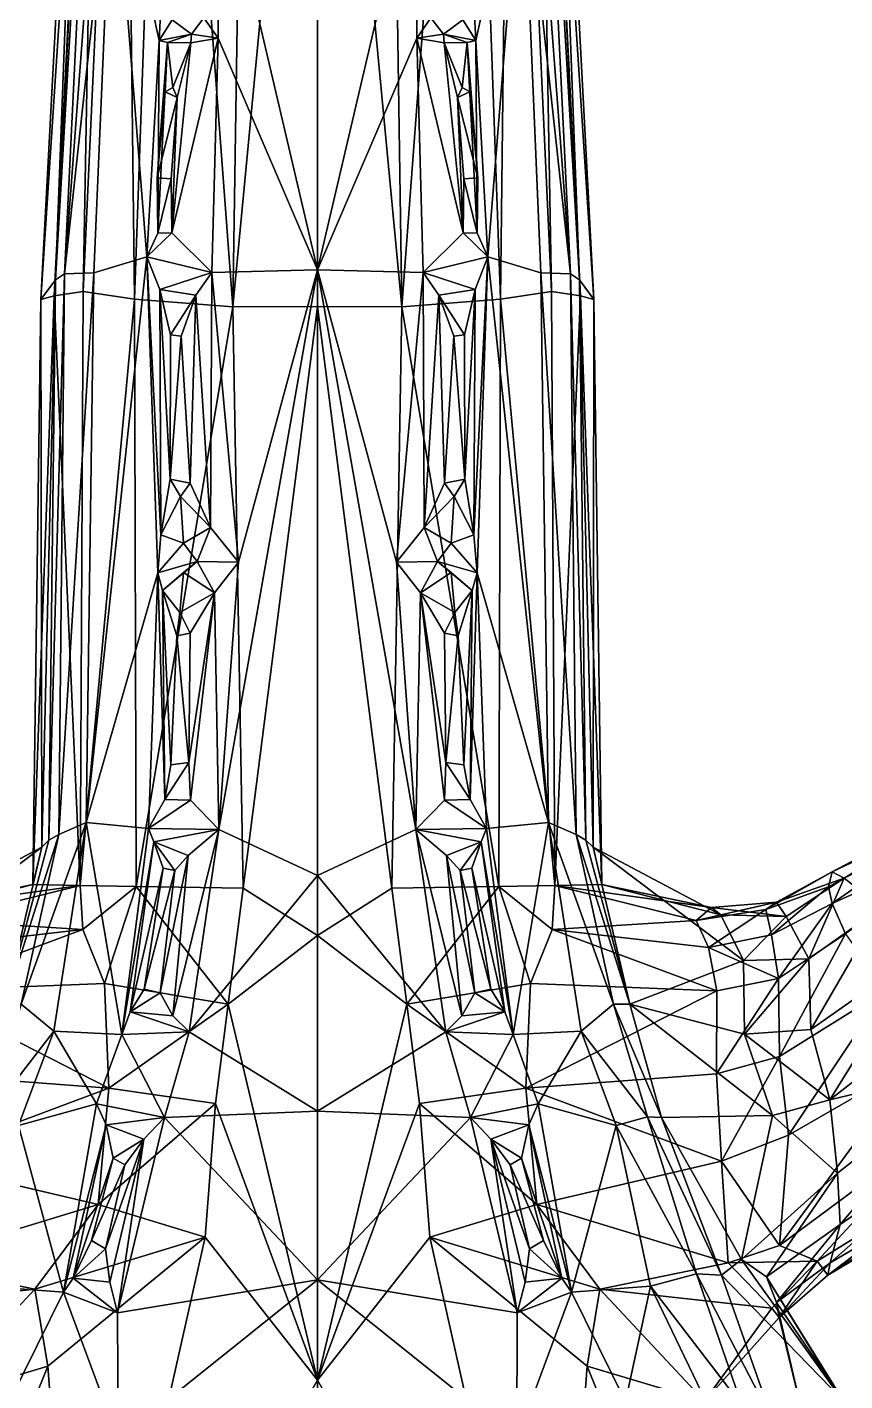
# Model space of a CAD drawing. Extents: x -0.72 to 0.72, y -1.47 to 3.21.
# Drawn here: x -0.167 to 0.304, y 0.735 to 1.515 of the extents above; entities that cross this region are included whole.
import ezdxf

# ---------------------------------------------------------------- set-up
doc = ezdxf.new("R2010")
doc.units = 0
doc.layers.add('CROCODIL$LWO', color=1, linetype='CONTINUOUS')

msp = doc.modelspace()

# ---------------------------------------------------------------- linework, layer by layer
at = {"layer": 'CROCODIL$LWO'}
for points in [[(-0.15076, 1.36917, 0.3478), (-0.12488, 1.88101, 0.25744), (-0.13182, 1.87353, 0.17348)], [(-0.12488, 1.88101, 0.25744), (-0.15076, 1.36917, 0.3478), (-0.12083, 1.88045, 0.28918)], [(-0.14555, 1.37259, 0.3847), (-0.12083, 1.88045, 0.28918), (-0.15076, 1.36917, 0.3478)], [(-0.12083, 1.88045, 0.28918), (-0.14555, 1.37259, 0.3847), (-0.10697, 1.88233, 0.31587)], [(-0.11782, 1.62776, 0.3663), (-0.10697, 1.88233, 0.31587), (-0.14555, 1.37259, 0.3847)], [(0.14555, 1.37259, 0.3847), (0.12083, 1.88045, 0.28918), (0.10697, 1.88233, 0.31587)], [(0.10697, 1.88233, 0.31587), (0.11782, 1.62776, 0.3663), (0.14555, 1.37259, 0.3847)], [(0.15076, 1.36917, 0.3478), (0.12488, 1.88101, 0.25744), (0.12083, 1.88045, 0.28918)], [(0.12083, 1.88045, 0.28918), (0.14555, 1.37259, 0.3847), (0.15076, 1.36917, 0.3478)], [(0.12488, 1.88101, 0.25744), (0.15076, 1.36917, 0.3478), (0.13182, 1.87353, 0.17348)], [(-0.15912, 1.35779, 0.2521), (-0.13182, 1.87353, 0.17348), (-0.1256, 1.86923, 0.15151)], [(-0.13182, 1.87353, 0.17348), (-0.15912, 1.35779, 0.2521), (-0.15076, 1.36917, 0.3478)], [(-0.13478, 1.36237, 0.20323), (-0.11136, 1.87174, 0.13067), (-0.10536, 1.35794, 0.176)], [(-0.13478, 1.36237, 0.20323), (-0.1256, 1.86923, 0.15151), (-0.11136, 1.87174, 0.13067)], [(-0.08718, 1.86876, 0.10712), (-0.10536, 1.35794, 0.176), (-0.11136, 1.87174, 0.13067)], [(0.10536, 1.35794, 0.176), (0.08718, 1.86876, 0.10712), (0.11136, 1.87174, 0.13067)], [(0.11136, 1.87174, 0.13067), (0.13478, 1.36237, 0.20323), (0.10536, 1.35794, 0.176)], [(0.1256, 1.86923, 0.15151), (0.13478, 1.36237, 0.20323), (0.11136, 1.87174, 0.13067)], [(0.13182, 1.87353, 0.17348), (0.15912, 1.35779, 0.2521), (0.1256, 1.86923, 0.15151)], [(0.15912, 1.35779, 0.2521), (0.13182, 1.87353, 0.17348), (0.15076, 1.36917, 0.3478)], [(-0.15145, 1.35996, 0.22646), (-0.15912, 1.35779, 0.2521), (-0.1256, 1.86923, 0.15151)], [(-0.15145, 1.35996, 0.22646), (-0.1256, 1.86923, 0.15151), (-0.13478, 1.36237, 0.20323)], [(-0.10536, 1.35794, 0.176), (-0.08718, 1.86876, 0.10712), (-0.04863, 1.35354, 0.14634)], [(-0.04089, 1.86591, 0.08162), (-0.04863, 1.35354, 0.14634), (-0.08718, 1.86876, 0.10712)], [(-0.04863, 1.35354, 0.14634), (-0.04089, 1.86591, 0.08162), (0, 1.86562, 0.07406)], [(0, 1.86562, 0.07406), (0, 1.35373, 0.13744), (-0.04863, 1.35354, 0.14634)], [(0.04089, 1.86591, 0.08162), (0.04863, 1.35354, 0.14634), (0, 1.86562, 0.07406)], [(0, 1.35373, 0.13744), (0, 1.86562, 0.07406), (0.04863, 1.35354, 0.14634)], [(0.04863, 1.35354, 0.14634), (0.04089, 1.86591, 0.08162), (0.08718, 1.86876, 0.10712)], [(0.08718, 1.86876, 0.10712), (0.10536, 1.35794, 0.176), (0.04863, 1.35354, 0.14634)], [(0.1256, 1.86923, 0.15151), (0.15145, 1.35996, 0.22646), (0.13478, 1.36237, 0.20323)], [(0.15912, 1.35779, 0.2521), (0.15145, 1.35996, 0.22646), (0.1256, 1.86923, 0.15151)], [(0, 1.37493, 0.44063), (0, 1.62939, 0.38959), (-0.05756, 1.62067, 0.39237)], [(0, 1.62939, 0.38959), (0, 1.37493, 0.44063), (0.05756, 1.62067, 0.39237)], [(-0.12865, 1.37319, 0.41575), (-0.11782, 1.62776, 0.3663), (-0.14555, 1.37259, 0.3847)], [(-0.12865, 1.37319, 0.41575), (-0.09809, 1.38237, 0.44107), (-0.11782, 1.62776, 0.3663)], [(-0.09809, 1.38237, 0.44107), (-0.09117, 1.5069, 0.41458), (-0.11782, 1.62776, 0.3663)], [(-0.09117, 1.5069, 0.41458), (-0.08525, 1.62075, 0.39001), (-0.11782, 1.62776, 0.3663)], [(0.08525, 1.62075, 0.39001), (0.09117, 1.5069, 0.41458), (0.11782, 1.62776, 0.3663)], [(0.09117, 1.5069, 0.41458), (0.09809, 1.38237, 0.44107), (0.11782, 1.62776, 0.3663)], [(0.09809, 1.38237, 0.44107), (0.12865, 1.37319, 0.41575), (0.11782, 1.62776, 0.3663)], [(0.11782, 1.62776, 0.3663), (0.12865, 1.37319, 0.41575), (0.14555, 1.37259, 0.3847)], [(-0.09117, 1.5069, 0.41458), (-0.08359, 1.51876, 0.42855), (-0.08525, 1.62075, 0.39001)], [(-0.05714, 1.50824, 0.41707), (-0.05756, 1.62067, 0.39237), (-0.06529, 1.52, 0.42993)], [(-0.05756, 1.62067, 0.39237), (-0.05714, 1.50824, 0.41707), (0, 1.37493, 0.44063)], [(0.05714, 1.50824, 0.41707), (0.05756, 1.62067, 0.39237), (0, 1.37493, 0.44063)], [(0.05756, 1.62067, 0.39237), (0.05714, 1.50824, 0.41707), (0.06529, 1.52, 0.42993)], [(0.08359, 1.51876, 0.42855), (0.09117, 1.5069, 0.41458), (0.08525, 1.62075, 0.39001)], [(-0.06529, 1.52, 0.42993), (-0.08359, 1.51876, 0.42855), (-0.07245, 1.51047, 0.41582)], [(-0.05714, 1.50824, 0.41707), (-0.06529, 1.52, 0.42993), (-0.07245, 1.51047, 0.41582)], [(0.06529, 1.52, 0.42993), (0.05714, 1.50824, 0.41707), (0.07245, 1.51047, 0.41582)], [(0.08359, 1.51876, 0.42855), (0.06529, 1.52, 0.42993), (0.07245, 1.51047, 0.41582)], [(-0.09117, 1.5069, 0.41458), (-0.07245, 1.51047, 0.41582), (-0.08359, 1.51876, 0.42855)], [(0.07245, 1.51047, 0.41582), (0.09117, 1.5069, 0.41458), (0.08359, 1.51876, 0.42855)], [(-0.09809, 1.38237, 0.44107), (-0.09193, 1.39607, 0.45521), (-0.09117, 1.5069, 0.41458)], [(-0.09193, 1.39607, 0.45521), (-0.09227, 1.4279, 0.4686), (-0.08623, 1.5057, 0.43155)], [(-0.09227, 1.4279, 0.4686), (-0.08763, 1.47742, 0.45884), (-0.08623, 1.5057, 0.43155)], [(-0.09193, 1.39607, 0.45521), (-0.08623, 1.5057, 0.43155), (-0.09117, 1.5069, 0.41458)], [(-0.09117, 1.5069, 0.41458), (-0.08623, 1.5057, 0.43155), (-0.07245, 1.51047, 0.41582)], [(-0.08763, 1.47742, 0.45884), (-0.08329, 1.47992, 0.45915), (-0.08623, 1.5057, 0.43155)], [(-0.08623, 1.5057, 0.43155), (-0.07289, 1.5056, 0.43208), (-0.07245, 1.51047, 0.41582)], [(-0.07289, 1.5056, 0.43208), (-0.08623, 1.5057, 0.43155), (-0.08329, 1.47992, 0.45915)], [(-0.06084, 1.37327, 0.44359), (-0.05714, 1.50824, 0.41707), (-0.08387, 1.39611, 0.45589)], [(-0.07289, 1.5056, 0.43208), (-0.08387, 1.39611, 0.45589), (-0.05714, 1.50824, 0.41707)], [(-0.07289, 1.5056, 0.43208), (-0.08069, 1.4741, 0.45942), (-0.08387, 1.39611, 0.45589)], [(-0.08329, 1.47992, 0.45915), (-0.08069, 1.4741, 0.45942), (-0.07289, 1.5056, 0.43208)], [(-0.05714, 1.50824, 0.41707), (-0.07245, 1.51047, 0.41582), (-0.07289, 1.5056, 0.43208)], [(-0.06084, 1.37327, 0.44359), (0, 1.37493, 0.44063), (-0.05714, 1.50824, 0.41707)], [(0, 1.37493, 0.44063), (0.06084, 1.37327, 0.44359), (0.05714, 1.50824, 0.41707)], [(0.07245, 1.51047, 0.41582), (0.05714, 1.50824, 0.41707), (0.07289, 1.5056, 0.43208)], [(0.05714, 1.50824, 0.41707), (0.06084, 1.37327, 0.44359), (0.08387, 1.39611, 0.45589)], [(0.08387, 1.39611, 0.45589), (0.07289, 1.5056, 0.43208), (0.05714, 1.50824, 0.41707)], [(0.08623, 1.5057, 0.43155), (0.09117, 1.5069, 0.41458), (0.07245, 1.51047, 0.41582)], [(0.07289, 1.5056, 0.43208), (0.08623, 1.5057, 0.43155), (0.07245, 1.51047, 0.41582)], [(0.08623, 1.5057, 0.43155), (0.07289, 1.5056, 0.43208), (0.08329, 1.47992, 0.45915)], [(0.08069, 1.4741, 0.45942), (0.07289, 1.5056, 0.43208), (0.08387, 1.39611, 0.45589)], [(0.08069, 1.4741, 0.45942), (0.08329, 1.47992, 0.45915), (0.07289, 1.5056, 0.43208)], [(0.08329, 1.47992, 0.45915), (0.08763, 1.47742, 0.45884), (0.08623, 1.5057, 0.43155)], [(0.08623, 1.5057, 0.43155), (0.09193, 1.39607, 0.45521), (0.09117, 1.5069, 0.41458)], [(0.09227, 1.4279, 0.4686), (0.09193, 1.39607, 0.45521), (0.08623, 1.5057, 0.43155)], [(0.08763, 1.47742, 0.45884), (0.09227, 1.4279, 0.4686), (0.08623, 1.5057, 0.43155)], [(0.09193, 1.39607, 0.45521), (0.09809, 1.38237, 0.44107), (0.09117, 1.5069, 0.41458)], [(-0.09227, 1.4279, 0.4686), (-0.08069, 1.4741, 0.45942), (-0.08763, 1.47742, 0.45884)], [(-0.08421, 1.4273, 0.46928), (-0.08069, 1.4741, 0.45942), (-0.09227, 1.4279, 0.4686)], [(-0.08329, 1.47992, 0.45915), (-0.08763, 1.47742, 0.45884), (-0.08069, 1.4741, 0.45942)], [(-0.08069, 1.4741, 0.45942), (-0.08421, 1.4273, 0.46928), (-0.08387, 1.39611, 0.45589)], [(0.08763, 1.47742, 0.45884), (0.08329, 1.47992, 0.45915), (0.08069, 1.4741, 0.45942)], [(0.08069, 1.4741, 0.45942), (0.09227, 1.4279, 0.4686), (0.08763, 1.47742, 0.45884)], [(0.08421, 1.4273, 0.46928), (0.08069, 1.4741, 0.45942), (0.08387, 1.39611, 0.45589)], [(0.08069, 1.4741, 0.45942), (0.08421, 1.4273, 0.46928), (0.09227, 1.4279, 0.4686)], [(-0.08421, 1.4273, 0.46928), (-0.09227, 1.4279, 0.4686), (-0.09193, 1.39607, 0.45521)], [(-0.08387, 1.39611, 0.45589), (-0.08421, 1.4273, 0.46928), (-0.09193, 1.39607, 0.45521)], [(0.08421, 1.4273, 0.46928), (0.08387, 1.39611, 0.45589), (0.09193, 1.39607, 0.45521)], [(0.09227, 1.4279, 0.4686), (0.08421, 1.4273, 0.46928), (0.09193, 1.39607, 0.45521)], [(-0.06084, 1.37327, 0.44359), (-0.08387, 1.39611, 0.45589), (-0.09809, 1.38237, 0.44107)], [(-0.08387, 1.39611, 0.45589), (-0.09193, 1.39607, 0.45521), (-0.09809, 1.38237, 0.44107)], [(0.08387, 1.39611, 0.45589), (0.06084, 1.37327, 0.44359), (0.09809, 1.38237, 0.44107)], [(0.09193, 1.39607, 0.45521), (0.08387, 1.39611, 0.45589), (0.09809, 1.38237, 0.44107)], [(-0.12865, 1.37319, 0.41575), (-0.13306, 1.05675, 0.44483), (-0.09809, 1.38237, 0.44107)], [(-0.09186, 1.20038, 0.46157), (-0.09809, 1.38237, 0.44107), (-0.13306, 1.05675, 0.44483)], [(-0.09809, 1.38237, 0.44107), (-0.09079, 1.3636, 0.45785), (-0.06084, 1.37327, 0.44359)], [(-0.09186, 1.20038, 0.46157), (-0.09004, 1.2223, 0.4709), (-0.09809, 1.38237, 0.44107)], [(-0.09004, 1.2223, 0.4709), (-0.09079, 1.3636, 0.45785), (-0.09809, 1.38237, 0.44107)], [(0.09079, 1.3636, 0.45785), (0.09809, 1.38237, 0.44107), (0.06084, 1.37327, 0.44359)], [(0.09004, 1.2223, 0.4709), (0.09186, 1.20038, 0.46157), (0.09809, 1.38237, 0.44107)], [(0.09079, 1.3636, 0.45785), (0.09004, 1.2223, 0.4709), (0.09809, 1.38237, 0.44107)], [(0.09809, 1.38237, 0.44107), (0.09186, 1.20038, 0.46157), (0.13306, 1.05675, 0.44483)], [(0.13306, 1.05675, 0.44483), (0.12865, 1.37319, 0.41575), (0.09809, 1.38237, 0.44107)], [(-0.15076, 1.36917, 0.3478), (-0.1545, 1.04659, 0.37428), (-0.14555, 1.37259, 0.3847)], [(-0.14886, 1.04989, 0.41317), (-0.14555, 1.37259, 0.3847), (-0.1545, 1.04659, 0.37428)], [(-0.14555, 1.37259, 0.3847), (-0.14886, 1.04989, 0.41317), (-0.12865, 1.37319, 0.41575)], [(-0.13306, 1.05675, 0.44483), (-0.12865, 1.37319, 0.41575), (-0.14886, 1.04989, 0.41317)], [(-0.09079, 1.3636, 0.45785), (-0.06991, 1.36038, 0.45858), (-0.06084, 1.37327, 0.44359)], [(-0.06991, 1.36038, 0.45858), (-0.06145, 1.2265, 0.46934), (-0.06084, 1.37327, 0.44359)], [(-0.04547, 1.20661, 0.46187), (-0.06084, 1.37327, 0.44359), (-0.06145, 1.2265, 0.46934)], [(-0.06084, 1.37327, 0.44359), (-0.04547, 1.20661, 0.46187), (0, 1.37493, 0.44063)], [(-0.04547, 1.20661, 0.46187), (-0.05671, 1.05265, 0.47823), (0, 1.37493, 0.44063)], [(0, 1.02618, 0.47488), (0, 1.37493, 0.44063), (-0.05671, 1.05265, 0.47823)], [(0.04547, 1.20661, 0.46187), (0.06084, 1.37327, 0.44359), (0, 1.37493, 0.44063)], [(0.05671, 1.05265, 0.47823), (0.04547, 1.20661, 0.46187), (0, 1.37493, 0.44063)], [(0, 1.37493, 0.44063), (0, 1.02618, 0.47488), (0.05671, 1.05265, 0.47823)], [(0.06084, 1.37327, 0.44359), (0.04547, 1.20661, 0.46187), (0.06145, 1.2265, 0.46934)], [(0.06145, 1.2265, 0.46934), (0.06991, 1.36038, 0.45858), (0.06084, 1.37327, 0.44359)], [(0.06991, 1.36038, 0.45858), (0.09079, 1.3636, 0.45785), (0.06084, 1.37327, 0.44359)], [(0.14886, 1.04989, 0.41317), (0.14555, 1.37259, 0.3847), (0.12865, 1.37319, 0.41575)], [(0.12865, 1.37319, 0.41575), (0.13306, 1.05675, 0.44483), (0.14886, 1.04989, 0.41317)], [(0.1545, 1.04659, 0.37428), (0.15076, 1.36917, 0.3478), (0.14555, 1.37259, 0.3847)], [(0.14555, 1.37259, 0.3847), (0.14886, 1.04989, 0.41317), (0.1545, 1.04659, 0.37428)], [(-0.15912, 1.35779, 0.2521), (-0.15858, 1.04251, 0.32397), (-0.15076, 1.36917, 0.3478)], [(-0.1545, 1.04659, 0.37428), (-0.15076, 1.36917, 0.3478), (-0.15858, 1.04251, 0.32397)], [(0.15858, 1.04251, 0.32397), (0.15912, 1.35779, 0.2521), (0.15076, 1.36917, 0.3478)], [(0.15076, 1.36917, 0.3478), (0.1545, 1.04659, 0.37428), (0.15858, 1.04251, 0.32397)], [(-0.13659, 1.02057, 0.21732), (-0.16373, 1.02105, 0.27155), (-0.15145, 1.35996, 0.22646)], [(-0.16373, 1.02105, 0.27155), (-0.15912, 1.35779, 0.2521), (-0.15145, 1.35996, 0.22646)], [(-0.16373, 1.02105, 0.27155), (-0.15858, 1.04251, 0.32397), (-0.15912, 1.35779, 0.2521)], [(-0.13659, 1.02057, 0.21732), (-0.15145, 1.35996, 0.22646), (-0.13478, 1.36237, 0.20323)], [(-0.13659, 1.02057, 0.21732), (-0.13478, 1.36237, 0.20323), (-0.10536, 1.35794, 0.176)], [(-0.1044, 1.02001, 0.18633), (-0.13659, 1.02057, 0.21732), (-0.10536, 1.35794, 0.176)], [(-0.1044, 1.02001, 0.18633), (-0.10536, 1.35794, 0.176), (-0.04863, 1.35354, 0.14634)], [(-0.09079, 1.3636, 0.45785), (-0.08456, 1.33747, 0.47899), (-0.06991, 1.36038, 0.45858)], [(-0.09004, 1.2223, 0.4709), (-0.08473, 1.25434, 0.48519), (-0.09079, 1.3636, 0.45785)], [(-0.08473, 1.25434, 0.48519), (-0.08456, 1.33747, 0.47899), (-0.09079, 1.3636, 0.45785)], [(-0.08456, 1.33747, 0.47899), (-0.07847, 1.33664, 0.48066), (-0.06991, 1.36038, 0.45858)], [(-0.07847, 1.33664, 0.48066), (-0.07316, 1.2521, 0.48382), (-0.06991, 1.36038, 0.45858)], [(-0.06145, 1.2265, 0.46934), (-0.06991, 1.36038, 0.45858), (-0.07316, 1.2521, 0.48382)], [(0.10536, 1.35794, 0.176), (0.1044, 1.02001, 0.18633), (0.04863, 1.35354, 0.14634)], [(0.06991, 1.36038, 0.45858), (0.06145, 1.2265, 0.46934), (0.07316, 1.2521, 0.48382)], [(0.08456, 1.33747, 0.47899), (0.09079, 1.3636, 0.45785), (0.06991, 1.36038, 0.45858)], [(0.07316, 1.2521, 0.48382), (0.07847, 1.33664, 0.48066), (0.06991, 1.36038, 0.45858)], [(0.07847, 1.33664, 0.48066), (0.08456, 1.33747, 0.47899), (0.06991, 1.36038, 0.45858)], [(0.08456, 1.33747, 0.47899), (0.08473, 1.25434, 0.48519), (0.09079, 1.3636, 0.45785)], [(0.08473, 1.25434, 0.48519), (0.09004, 1.2223, 0.4709), (0.09079, 1.3636, 0.45785)], [(0.13659, 1.02057, 0.21732), (0.1044, 1.02001, 0.18633), (0.10536, 1.35794, 0.176)], [(0.13478, 1.36237, 0.20323), (0.13659, 1.02057, 0.21732), (0.10536, 1.35794, 0.176)], [(0.15145, 1.35996, 0.22646), (0.13659, 1.02057, 0.21732), (0.13478, 1.36237, 0.20323)], [(0.16373, 1.02105, 0.27155), (0.13659, 1.02057, 0.21732), (0.15145, 1.35996, 0.22646)], [(0.15912, 1.35779, 0.2521), (0.16373, 1.02105, 0.27155), (0.15145, 1.35996, 0.22646)], [(0.15858, 1.04251, 0.32397), (0.16373, 1.02105, 0.27155), (0.15912, 1.35779, 0.2521)], [(-0.04275, 1.01894, 0.15193), (-0.1044, 1.02001, 0.18633), (-0.04863, 1.35354, 0.14634)], [(-0.04275, 1.01894, 0.15193), (-0.04863, 1.35354, 0.14634), (0, 1.35373, 0.13744)], [(0, 0.99178, 0.14167), (-0.04275, 1.01894, 0.15193), (0, 1.35373, 0.13744)], [(0.04275, 1.01894, 0.15193), (0, 0.99178, 0.14167), (0, 1.35373, 0.13744)], [(0.04863, 1.35354, 0.14634), (0.04275, 1.01894, 0.15193), (0, 1.35373, 0.13744)], [(0.1044, 1.02001, 0.18633), (0.04275, 1.01894, 0.15193), (0.04863, 1.35354, 0.14634)], [(-0.08456, 1.33747, 0.47899), (-0.08473, 1.25434, 0.48519), (-0.07847, 1.33664, 0.48066)], [(-0.08473, 1.25434, 0.48519), (-0.07316, 1.2521, 0.48382), (-0.07847, 1.33664, 0.48066)], [(0.07316, 1.2521, 0.48382), (0.08473, 1.25434, 0.48519), (0.07847, 1.33664, 0.48066)], [(0.08473, 1.25434, 0.48519), (0.08456, 1.33747, 0.47899), (0.07847, 1.33664, 0.48066)], [(-0.07875, 1.2444, 0.48767), (-0.08473, 1.25434, 0.48519), (-0.09004, 1.2223, 0.4709)], [(-0.07875, 1.2444, 0.48767), (-0.07316, 1.2521, 0.48382), (-0.08473, 1.25434, 0.48519)], [(-0.07316, 1.2521, 0.48382), (-0.07875, 1.2444, 0.48767), (-0.06145, 1.2265, 0.46934)], [(0.07875, 1.2444, 0.48767), (0.07316, 1.2521, 0.48382), (0.06145, 1.2265, 0.46934)], [(0.07316, 1.2521, 0.48382), (0.07875, 1.2444, 0.48767), (0.08473, 1.25434, 0.48519)], [(0.08473, 1.25434, 0.48519), (0.07875, 1.2444, 0.48767), (0.09004, 1.2223, 0.4709)], [(-0.07704, 1.2176, 0.47035), (-0.07875, 1.2444, 0.48767), (-0.09004, 1.2223, 0.4709)], [(-0.07704, 1.2176, 0.47035), (-0.06145, 1.2265, 0.46934), (-0.07875, 1.2444, 0.48767)], [(0.06145, 1.2265, 0.46934), (0.07704, 1.2176, 0.47035), (0.07875, 1.2444, 0.48767)], [(0.07875, 1.2444, 0.48767), (0.07704, 1.2176, 0.47035), (0.09004, 1.2223, 0.4709)], [(-0.06145, 1.2265, 0.46934), (-0.07704, 1.2176, 0.47035), (-0.06917, 1.207, 0.4645)], [(-0.04547, 1.20661, 0.46187), (-0.06145, 1.2265, 0.46934), (-0.06917, 1.207, 0.4645)], [(0.06145, 1.2265, 0.46934), (0.04547, 1.20661, 0.46187), (0.06917, 1.207, 0.4645)], [(0.07704, 1.2176, 0.47035), (0.06145, 1.2265, 0.46934), (0.06917, 1.207, 0.4645)], [(-0.07704, 1.2176, 0.47035), (-0.09004, 1.2223, 0.4709), (-0.09186, 1.20038, 0.46157)], [(-0.06917, 1.207, 0.4645), (-0.07704, 1.2176, 0.47035), (-0.09186, 1.20038, 0.46157)], [(0.07704, 1.2176, 0.47035), (0.06917, 1.207, 0.4645), (0.09186, 1.20038, 0.46157)], [(0.09004, 1.2223, 0.4709), (0.07704, 1.2176, 0.47035), (0.09186, 1.20038, 0.46157)], [(-0.09725, 1.0534, 0.476), (-0.09186, 1.20038, 0.46157), (-0.13306, 1.05675, 0.44483)], [(-0.09725, 1.0534, 0.476), (-0.08787, 1.06992, 0.4859), (-0.09186, 1.20038, 0.46157)], [(-0.09186, 1.20038, 0.46157), (-0.08907, 1.19037, 0.47313), (-0.06917, 1.207, 0.4645)], [(-0.08787, 1.06992, 0.4859), (-0.08907, 1.19037, 0.47313), (-0.09186, 1.20038, 0.46157)], [(-0.08907, 1.19037, 0.47313), (-0.07702, 1.20064, 0.47331), (-0.06917, 1.207, 0.4645)], [(-0.07702, 1.20064, 0.47331), (-0.08907, 1.19037, 0.47313), (-0.07912, 1.17763, 0.49784)], [(-0.07702, 1.20064, 0.47331), (-0.07912, 1.17763, 0.49784), (-0.05923, 1.18896, 0.47312)], [(-0.07702, 1.20064, 0.47331), (-0.05923, 1.18896, 0.47312), (-0.06917, 1.207, 0.4645)], [(-0.04547, 1.20661, 0.46187), (-0.06917, 1.207, 0.4645), (-0.05923, 1.18896, 0.47312)], [(-0.04547, 1.20661, 0.46187), (-0.05923, 1.18896, 0.47312), (-0.05671, 1.05265, 0.47823)], [(0.06917, 1.207, 0.4645), (0.04547, 1.20661, 0.46187), (0.05923, 1.18896, 0.47312)], [(0.05923, 1.18896, 0.47312), (0.04547, 1.20661, 0.46187), (0.05671, 1.05265, 0.47823)], [(0.05923, 1.18896, 0.47312), (0.07702, 1.20064, 0.47331), (0.06917, 1.207, 0.4645)], [(0.07912, 1.17763, 0.49784), (0.07702, 1.20064, 0.47331), (0.05923, 1.18896, 0.47312)], [(0.08907, 1.19037, 0.47313), (0.09186, 1.20038, 0.46157), (0.06917, 1.207, 0.4645)], [(0.07702, 1.20064, 0.47331), (0.08907, 1.19037, 0.47313), (0.06917, 1.207, 0.4645)], [(0.08907, 1.19037, 0.47313), (0.07702, 1.20064, 0.47331), (0.07912, 1.17763, 0.49784)], [(0.08787, 1.06992, 0.4859), (0.09725, 1.0534, 0.476), (0.09186, 1.20038, 0.46157)], [(0.08907, 1.19037, 0.47313), (0.08787, 1.06992, 0.4859), (0.09186, 1.20038, 0.46157)], [(0.09186, 1.20038, 0.46157), (0.09725, 1.0534, 0.476), (0.13306, 1.05675, 0.44483)], [(-0.08787, 1.06992, 0.4859), (-0.08428, 1.08998, 0.49652), (-0.08907, 1.19037, 0.47313)], [(-0.08428, 1.08998, 0.49652), (-0.0809, 1.16416, 0.4966), (-0.08907, 1.19037, 0.47313)], [(-0.0809, 1.16416, 0.4966), (-0.07912, 1.17763, 0.49784), (-0.08907, 1.19037, 0.47313)], [(-0.07912, 1.17763, 0.49784), (-0.07316, 1.16565, 0.49553), (-0.05923, 1.18896, 0.47312)], [(-0.07306, 1.06964, 0.4851), (-0.05923, 1.18896, 0.47312), (-0.07394, 1.09136, 0.49728)], [(-0.07316, 1.16565, 0.49553), (-0.07394, 1.09136, 0.49728), (-0.05923, 1.18896, 0.47312)], [(-0.05923, 1.18896, 0.47312), (-0.07306, 1.06964, 0.4851), (-0.05671, 1.05265, 0.47823)], [(0.07306, 1.06964, 0.4851), (0.05923, 1.18896, 0.47312), (0.05671, 1.05265, 0.47823)], [(0.05923, 1.18896, 0.47312), (0.07306, 1.06964, 0.4851), (0.07394, 1.09136, 0.49728)], [(0.07394, 1.09136, 0.49728), (0.07316, 1.16565, 0.49553), (0.05923, 1.18896, 0.47312)], [(0.07316, 1.16565, 0.49553), (0.07912, 1.17763, 0.49784), (0.05923, 1.18896, 0.47312)], [(0.07912, 1.17763, 0.49784), (0.0809, 1.16416, 0.4966), (0.08907, 1.19037, 0.47313)], [(0.0809, 1.16416, 0.4966), (0.08428, 1.08998, 0.49652), (0.08907, 1.19037, 0.47313)], [(0.08428, 1.08998, 0.49652), (0.08787, 1.06992, 0.4859), (0.08907, 1.19037, 0.47313)], [(-0.07912, 1.17763, 0.49784), (-0.0809, 1.16416, 0.4966), (-0.07316, 1.16565, 0.49553)], [(0.0809, 1.16416, 0.4966), (0.07912, 1.17763, 0.49784), (0.07316, 1.16565, 0.49553)], [(-0.08428, 1.08998, 0.49652), (-0.07394, 1.09136, 0.49728), (-0.0809, 1.16416, 0.4966)], [(-0.07316, 1.16565, 0.49553), (-0.0809, 1.16416, 0.4966), (-0.07394, 1.09136, 0.49728)], [(0.0809, 1.16416, 0.4966), (0.07316, 1.16565, 0.49553), (0.07394, 1.09136, 0.49728)], [(0.07394, 1.09136, 0.49728), (0.08428, 1.08998, 0.49652), (0.0809, 1.16416, 0.4966)], [(-0.07306, 1.06964, 0.4851), (-0.07394, 1.09136, 0.49728), (-0.08787, 1.06992, 0.4859)], [(-0.07394, 1.09136, 0.49728), (-0.08428, 1.08998, 0.49652), (-0.08787, 1.06992, 0.4859)], [(0.07394, 1.09136, 0.49728), (0.07306, 1.06964, 0.4851), (0.08787, 1.06992, 0.4859)], [(0.08428, 1.08998, 0.49652), (0.07394, 1.09136, 0.49728), (0.08787, 1.06992, 0.4859)], [(-0.07306, 1.06964, 0.4851), (-0.08787, 1.06992, 0.4859), (-0.09725, 1.0534, 0.476)], [(-0.05671, 1.05265, 0.47823), (-0.07306, 1.06964, 0.4851), (-0.09725, 1.0534, 0.476)], [(0.07306, 1.06964, 0.4851), (0.05671, 1.05265, 0.47823), (0.09725, 1.0534, 0.476)], [(0.08787, 1.06992, 0.4859), (0.07306, 1.06964, 0.4851), (0.09725, 1.0534, 0.476)], [(0.29617, 1.02835, 0.20562), (0.38299, 1.07402, 0.18883), (0.37855, 1.06731, 0.15609)], [(0.29617, 1.02835, 0.20562), (0.3032, 1.02463, 0.2312), (0.38299, 1.07402, 0.18883)], [(0.40017, 1.07396, 0.20731), (0.38299, 1.07402, 0.18883), (0.3032, 1.02463, 0.2312)], [(0.3032, 1.02463, 0.2312), (0.3247, 1.0081, 0.25613), (0.40017, 1.07396, 0.20731)], [(0.29618, 1.0101, 0.14837), (0.29402, 1.01975, 0.17819), (0.37855, 1.06731, 0.15609)], [(0.29402, 1.01975, 0.17819), (0.29617, 1.02835, 0.20562), (0.37855, 1.06731, 0.15609)], [(0.39072, 1.05302, 0.10988), (0.29618, 1.0101, 0.14837), (0.37855, 1.06731, 0.15609)], [(-0.15171, 0.93666, 0.45495), (-0.13306, 1.05675, 0.44483), (-0.17045, 0.95211, 0.41887)], [(-0.13306, 1.05675, 0.44483), (-0.14886, 1.04989, 0.41317), (-0.17045, 0.95211, 0.41887)], [(-0.15171, 0.93666, 0.45495), (-0.11256, 0.93469, 0.47907), (-0.13306, 1.05675, 0.44483)], [(-0.09725, 1.0534, 0.476), (-0.13306, 1.05675, 0.44483), (-0.11256, 0.93469, 0.47907)], [(-0.09725, 1.0534, 0.476), (-0.11256, 0.93469, 0.47907), (-0.09418, 1.04569, 0.48973)], [(-0.09725, 1.0534, 0.476), (-0.09418, 1.04569, 0.48973), (-0.05671, 1.05265, 0.47823)], [(-0.09418, 1.04569, 0.48973), (-0.07436, 1.03775, 0.49224), (-0.05671, 1.05265, 0.47823)], [(-0.0738, 0.93619, 0.48644), (-0.05671, 1.05265, 0.47823), (-0.08313, 0.94548, 0.49605)], [(-0.07436, 1.03775, 0.49224), (-0.08313, 0.94548, 0.49605), (-0.05671, 1.05265, 0.47823)], [(0, 1.02618, 0.47488), (-0.05671, 1.05265, 0.47823), (-0.0738, 0.93619, 0.48644)], [(0.05671, 1.05265, 0.47823), (0, 1.02618, 0.47488), (0.0738, 0.93619, 0.48644)], [(0.09418, 1.04569, 0.48973), (0.09725, 1.0534, 0.476), (0.05671, 1.05265, 0.47823)], [(0.05671, 1.05265, 0.47823), (0.0738, 0.93619, 0.48644), (0.08313, 0.94548, 0.49605)], [(0.08313, 0.94548, 0.49605), (0.07436, 1.03775, 0.49224), (0.05671, 1.05265, 0.47823)], [(0.07436, 1.03775, 0.49224), (0.09418, 1.04569, 0.48973), (0.05671, 1.05265, 0.47823)], [(0.11256, 0.93469, 0.47907), (0.09725, 1.0534, 0.476), (0.09418, 1.04569, 0.48973)], [(0.13306, 1.05675, 0.44483), (0.09725, 1.0534, 0.476), (0.11256, 0.93469, 0.47907)], [(0.11256, 0.93469, 0.47907), (0.15171, 0.93666, 0.45495), (0.13306, 1.05675, 0.44483)], [(0.13306, 1.05675, 0.44483), (0.15171, 0.93666, 0.45495), (0.17045, 0.95211, 0.41887)], [(0.14886, 1.04989, 0.41317), (0.13306, 1.05675, 0.44483), (0.17045, 0.95211, 0.41887)], [(0.29618, 1.0101, 0.14837), (0.39072, 1.05302, 0.10988), (0.30389, 0.99265, 0.1289)], [(-0.17045, 0.95211, 0.41887), (-0.14886, 1.04989, 0.41317), (-0.17968, 0.9521, 0.37793)], [(-0.14886, 1.04989, 0.41317), (-0.1545, 1.04659, 0.37428), (-0.17968, 0.9521, 0.37793)], [(-0.15858, 1.04251, 0.32397), (-0.17968, 0.9521, 0.37793), (-0.1545, 1.04659, 0.37428)], [(-0.10786, 0.94773, 0.49765), (-0.09418, 1.04569, 0.48973), (-0.11256, 0.93469, 0.47907)], [(-0.09418, 1.04569, 0.48973), (-0.10786, 0.94773, 0.49765), (-0.08886, 1.03057, 0.50504)], [(-0.07436, 1.03775, 0.49224), (-0.09418, 1.04569, 0.48973), (-0.08206, 1.02911, 0.50689)], [(-0.08886, 1.03057, 0.50504), (-0.08206, 1.02911, 0.50689), (-0.09418, 1.04569, 0.48973)], [(0.09418, 1.04569, 0.48973), (0.07436, 1.03775, 0.49224), (0.08206, 1.02911, 0.50689)], [(0.08206, 1.02911, 0.50689), (0.08886, 1.03057, 0.50504), (0.09418, 1.04569, 0.48973)], [(0.10786, 0.94773, 0.49765), (0.09418, 1.04569, 0.48973), (0.08886, 1.03057, 0.50504)], [(0.09418, 1.04569, 0.48973), (0.10786, 0.94773, 0.49765), (0.11256, 0.93469, 0.47907)], [(0.14886, 1.04989, 0.41317), (0.17045, 0.95211, 0.41887), (0.17968, 0.9521, 0.37793)], [(0.1545, 1.04659, 0.37428), (0.14886, 1.04989, 0.41317), (0.17968, 0.9521, 0.37793)], [(0.17968, 0.9521, 0.37793), (0.15858, 1.04251, 0.32397), (0.1545, 1.04659, 0.37428)], [(-0.23216, 1.0036, 0.27852), (-0.24516, 0.97725, 0.30812), (-0.15858, 1.04251, 0.32397)], [(-0.15858, 1.04251, 0.32397), (-0.24516, 0.97725, 0.30812), (-0.17968, 0.9521, 0.37793)], [(-0.23216, 1.0036, 0.27852), (-0.15858, 1.04251, 0.32397), (-0.16373, 1.02105, 0.27155)], [(-0.08313, 0.94548, 0.49605), (-0.07436, 1.03775, 0.49224), (-0.09053, 0.95864, 0.50826)], [(-0.08206, 1.02911, 0.50689), (-0.09053, 0.95864, 0.50826), (-0.07436, 1.03775, 0.49224)], [(0.07436, 1.03775, 0.49224), (0.08313, 0.94548, 0.49605), (0.09053, 0.95864, 0.50826)], [(0.09053, 0.95864, 0.50826), (0.08206, 1.02911, 0.50689), (0.07436, 1.03775, 0.49224)], [(0.15858, 1.04251, 0.32397), (0.23216, 1.0036, 0.27852), (0.16373, 1.02105, 0.27155)], [(0.24516, 0.97725, 0.30812), (0.23216, 1.0036, 0.27852), (0.15858, 1.04251, 0.32397)], [(0.24516, 0.97725, 0.30812), (0.15858, 1.04251, 0.32397), (0.17968, 0.9521, 0.37793)], [(-0.09973, 0.96084, 0.50909), (-0.08886, 1.03057, 0.50504), (-0.10786, 0.94773, 0.49765)], [(-0.08886, 1.03057, 0.50504), (-0.09973, 0.96084, 0.50909), (-0.08206, 1.02911, 0.50689)], [(-0.09053, 0.95864, 0.50826), (-0.08206, 1.02911, 0.50689), (-0.09973, 0.96084, 0.50909)], [(0.09973, 0.96084, 0.50909), (0.08886, 1.03057, 0.50504), (0.08206, 1.02911, 0.50689)], [(0.08206, 1.02911, 0.50689), (0.09053, 0.95864, 0.50826), (0.09973, 0.96084, 0.50909)], [(0.08886, 1.03057, 0.50504), (0.09973, 0.96084, 0.50909), (0.10786, 0.94773, 0.49765)], [(-0.16373, 1.02105, 0.27155), (-0.22685, 1.00779, 0.24237), (-0.23216, 1.0036, 0.27852)], [(-0.22685, 1.00779, 0.24237), (-0.16373, 1.02105, 0.27155), (-0.13659, 1.02057, 0.21732)], [(0, 0.89067, 0.483), (0, 1.02618, 0.47488), (-0.0738, 0.93619, 0.48644)], [(0, 1.02618, 0.47488), (0, 0.89067, 0.483), (0.0738, 0.93619, 0.48644)], [(0.16373, 1.02105, 0.27155), (0.22685, 1.00779, 0.24237), (0.13659, 1.02057, 0.21732)], [(0.22685, 1.00779, 0.24237), (0.16373, 1.02105, 0.27155), (0.23216, 1.0036, 0.27852)], [(0.26417, 1.01087, 0.23319), (0.29617, 1.02835, 0.20562), (0.25805, 1.00663, 0.20073)], [(0.29617, 1.02835, 0.20562), (0.29402, 1.01975, 0.17819), (0.25805, 1.00663, 0.20073)], [(0.29617, 1.02835, 0.20562), (0.26417, 1.01087, 0.23319), (0.3032, 1.02463, 0.2312)], [(0.26967, 1.00259, 0.26556), (0.3032, 1.02463, 0.2312), (0.26417, 1.01087, 0.23319)], [(0.26967, 1.00259, 0.26556), (0.28278, 0.9783, 0.28851), (0.3032, 1.02463, 0.2312)], [(0.3247, 1.0081, 0.25613), (0.3032, 1.02463, 0.2312), (0.28278, 0.9783, 0.28851)], [(-0.21803, 1.00037, 0.20519), (-0.22685, 1.00779, 0.24237), (-0.13659, 1.02057, 0.21732)], [(-0.21803, 1.00037, 0.20519), (-0.13659, 1.02057, 0.21732), (-0.13499, 0.99514, 0.16001)], [(-0.1044, 1.02001, 0.18633), (-0.13499, 0.99514, 0.16001), (-0.13659, 1.02057, 0.21732)], [(-0.13499, 0.99514, 0.16001), (-0.1044, 1.02001, 0.18633), (-0.12263, 0.96405, 0.12466)], [(-0.05137, 0.9521, 0.14468), (-0.12263, 0.96405, 0.12466), (-0.1044, 1.02001, 0.18633)], [(-0.1044, 1.02001, 0.18633), (-0.04275, 1.01894, 0.15193), (-0.05137, 0.9521, 0.14468)], [(-0.04275, 1.01894, 0.15193), (0, 0.99178, 0.14167), (-0.05137, 0.9521, 0.14468)], [(0, 0.99178, 0.14167), (0.04275, 1.01894, 0.15193), (0.05137, 0.9521, 0.14468)], [(0.04275, 1.01894, 0.15193), (0.1044, 1.02001, 0.18633), (0.05137, 0.9521, 0.14468)], [(0.12263, 0.96405, 0.12466), (0.05137, 0.9521, 0.14468), (0.1044, 1.02001, 0.18633)], [(0.13499, 0.99514, 0.16001), (0.1044, 1.02001, 0.18633), (0.13659, 1.02057, 0.21732)], [(0.1044, 1.02001, 0.18633), (0.13499, 0.99514, 0.16001), (0.12263, 0.96405, 0.12466)], [(0.13659, 1.02057, 0.21732), (0.21803, 1.00037, 0.20519), (0.13499, 0.99514, 0.16001)], [(0.22685, 1.00779, 0.24237), (0.21803, 1.00037, 0.20519), (0.13659, 1.02057, 0.21732)], [(0.25805, 1.00663, 0.20073), (0.29402, 1.01975, 0.17819), (0.26123, 0.99215, 0.17046)], [(0.29618, 1.0101, 0.14837), (0.26123, 0.99215, 0.17046), (0.29402, 1.01975, 0.17819)], [(0.25805, 1.00663, 0.20073), (0.21803, 1.00037, 0.20519), (0.26417, 1.01087, 0.23319)], [(0.22685, 1.00779, 0.24237), (0.26417, 1.01087, 0.23319), (0.21803, 1.00037, 0.20519)], [(0.225, 0.98478, 0.17057), (0.21803, 1.00037, 0.20519), (0.25805, 1.00663, 0.20073)], [(0.26123, 0.99215, 0.17046), (0.225, 0.98478, 0.17057), (0.25805, 1.00663, 0.20073)], [(0.26417, 1.01087, 0.23319), (0.22685, 1.00779, 0.24237), (0.26967, 1.00259, 0.26556)], [(0.22685, 1.00779, 0.24237), (0.23216, 1.0036, 0.27852), (0.26967, 1.00259, 0.26556)], [(0.26123, 0.99215, 0.17046), (0.29618, 1.0101, 0.14837), (0.26542, 0.96692, 0.14849)], [(0.29618, 1.0101, 0.14837), (0.30389, 0.99265, 0.1289), (0.26542, 0.96692, 0.14849)], [(0.3247, 1.0081, 0.25613), (0.28278, 0.9783, 0.28851), (0.28388, 0.93753, 0.3044)], [(0.34762, 0.98234, 0.27229), (0.3247, 1.0081, 0.25613), (0.28388, 0.93753, 0.3044)], [(-0.13499, 0.99514, 0.16001), (-0.225, 0.98478, 0.17057), (-0.21803, 1.00037, 0.20519)], [(0.225, 0.98478, 0.17057), (0.13499, 0.99514, 0.16001), (0.21803, 1.00037, 0.20519)], [(0.23216, 1.0036, 0.27852), (0.24516, 0.97725, 0.30812), (0.26967, 1.00259, 0.26556)], [(0.24516, 0.97725, 0.30812), (0.28278, 0.9783, 0.28851), (0.26967, 1.00259, 0.26556)], [(-0.13499, 0.99514, 0.16001), (-0.12263, 0.96405, 0.12466), (-0.2298, 0.95984, 0.14464)], [(-0.2298, 0.95984, 0.14464), (-0.225, 0.98478, 0.17057), (-0.13499, 0.99514, 0.16001)], [(0, 0.99178, 0.14167), (0, 0.73581, 0.10828), (-0.05137, 0.9521, 0.14468)], [(0, 0.73581, 0.10828), (0, 0.99178, 0.14167), (0.05137, 0.9521, 0.14468)], [(0.12263, 0.96405, 0.12466), (0.13499, 0.99514, 0.16001), (0.2298, 0.95984, 0.14464)], [(0.225, 0.98478, 0.17057), (0.2298, 0.95984, 0.14464), (0.13499, 0.99514, 0.16001)], [(0.225, 0.98478, 0.17057), (0.26123, 0.99215, 0.17046), (0.26542, 0.96692, 0.14849)], [(0.26542, 0.96692, 0.14849), (0.30389, 0.99265, 0.1289), (0.26588, 0.92205, 0.14158)], [(0.32676, 0.96011, 0.11849), (0.26588, 0.92205, 0.14158), (0.30389, 0.99265, 0.1289)], [(0.2298, 0.95984, 0.14464), (0.225, 0.98478, 0.17057), (0.26542, 0.96692, 0.14849)], [(0.28388, 0.93753, 0.3044), (0.29494, 0.89714, 0.30783), (0.34762, 0.98234, 0.27229)], [(0.36214, 0.94942, 0.2791), (0.34762, 0.98234, 0.27229), (0.29494, 0.89714, 0.30783)], [(0.24575, 0.93501, 0.33038), (0.24516, 0.97725, 0.30812), (0.17968, 0.9521, 0.37793)], [(0.24516, 0.97725, 0.30812), (0.24575, 0.93501, 0.33038), (0.28278, 0.9783, 0.28851)], [(0.28388, 0.93753, 0.3044), (0.28278, 0.9783, 0.28851), (0.24575, 0.93501, 0.33038)], [(0.26588, 0.92205, 0.14158), (0.22966, 0.91217, 0.14087), (0.26542, 0.96692, 0.14849)], [(0.22966, 0.91217, 0.14087), (0.2298, 0.95984, 0.14464), (0.26542, 0.96692, 0.14849)], [(-0.2298, 0.95984, 0.14464), (-0.12263, 0.96405, 0.12466), (-0.11998, 0.90389, 0.12376)], [(-0.11998, 0.90389, 0.12376), (-0.22966, 0.91217, 0.14087), (-0.2298, 0.95984, 0.14464)], [(-0.12263, 0.96405, 0.12466), (-0.05137, 0.9521, 0.14468), (-0.11998, 0.90389, 0.12376)], [(-0.09053, 0.95864, 0.50826), (-0.09973, 0.96084, 0.50909), (-0.10786, 0.94773, 0.49765)], [(-0.08313, 0.94548, 0.49605), (-0.09053, 0.95864, 0.50826), (-0.10786, 0.94773, 0.49765)], [(0.05137, 0.9521, 0.14468), (0.12263, 0.96405, 0.12466), (0.11998, 0.90389, 0.12376)], [(0.09053, 0.95864, 0.50826), (0.08313, 0.94548, 0.49605), (0.10786, 0.94773, 0.49765)], [(0.09973, 0.96084, 0.50909), (0.09053, 0.95864, 0.50826), (0.10786, 0.94773, 0.49765)], [(0.12263, 0.96405, 0.12466), (0.2298, 0.95984, 0.14464), (0.11998, 0.90389, 0.12376)], [(0.22966, 0.91217, 0.14087), (0.11998, 0.90389, 0.12376), (0.2298, 0.95984, 0.14464)], [(0.26588, 0.92205, 0.14158), (0.32676, 0.96011, 0.11849), (0.27111, 0.87685, 0.14626)], [(0.32676, 0.96011, 0.11849), (0.34296, 0.91816, 0.12069), (0.27111, 0.87685, 0.14626)], [(-0.17045, 0.95211, 0.41887), (-0.18985, 0.88729, 0.42677), (-0.15171, 0.93666, 0.45495)], [(-0.05864, 0.89507, 0.1385), (-0.11998, 0.90389, 0.12376), (-0.05137, 0.9521, 0.14468)], [(-0.05864, 0.89507, 0.1385), (-0.05137, 0.9521, 0.14468), (0, 0.73581, 0.10828)], [(0.05137, 0.9521, 0.14468), (0.05864, 0.89507, 0.1385), (0, 0.73581, 0.10828)], [(0.11998, 0.90389, 0.12376), (0.05864, 0.89507, 0.1385), (0.05137, 0.9521, 0.14468)], [(0.18985, 0.88729, 0.42677), (0.17045, 0.95211, 0.41887), (0.15171, 0.93666, 0.45495)], [(0.17045, 0.95211, 0.41887), (0.18985, 0.88729, 0.42677), (0.198, 0.88694, 0.38131)], [(0.198, 0.88694, 0.38131), (0.17968, 0.9521, 0.37793), (0.17045, 0.95211, 0.41887)], [(0.198, 0.88694, 0.38131), (0.26192, 0.88806, 0.33352), (0.17968, 0.9521, 0.37793)], [(0.26192, 0.88806, 0.33352), (0.24575, 0.93501, 0.33038), (0.17968, 0.9521, 0.37793)], [(-0.11256, 0.93469, 0.47907), (-0.0738, 0.93619, 0.48644), (-0.10786, 0.94773, 0.49765)], [(-0.08313, 0.94548, 0.49605), (-0.10786, 0.94773, 0.49765), (-0.0738, 0.93619, 0.48644)], [(0.0738, 0.93619, 0.48644), (0.11256, 0.93469, 0.47907), (0.10786, 0.94773, 0.49765)], [(0.10786, 0.94773, 0.49765), (0.08313, 0.94548, 0.49605), (0.0738, 0.93619, 0.48644)], [(0.36214, 0.94942, 0.2791), (0.29494, 0.89714, 0.30783), (0.37854, 0.91719, 0.27501)], [(-0.17197, 0.88227, 0.46221), (-0.15171, 0.93666, 0.45495), (-0.18985, 0.88729, 0.42677)], [(-0.15171, 0.93666, 0.45495), (-0.17197, 0.88227, 0.46221), (-0.12711, 0.8949, 0.4854)], [(-0.11256, 0.93469, 0.47907), (-0.15171, 0.93666, 0.45495), (-0.12711, 0.8949, 0.4854)], [(-0.0738, 0.93619, 0.48644), (-0.11256, 0.93469, 0.47907), (-0.08807, 0.88696, 0.4901)], [(-0.08807, 0.88696, 0.4901), (0, 0.89067, 0.483), (-0.0738, 0.93619, 0.48644)], [(0, 0.89067, 0.483), (0.08807, 0.88696, 0.4901), (0.0738, 0.93619, 0.48644)], [(0.11256, 0.93469, 0.47907), (0.0738, 0.93619, 0.48644), (0.08807, 0.88696, 0.4901)], [(0.15171, 0.93666, 0.45495), (0.11256, 0.93469, 0.47907), (0.12711, 0.8949, 0.4854)], [(0.17197, 0.88227, 0.46221), (0.15171, 0.93666, 0.45495), (0.12711, 0.8949, 0.4854)], [(0.15171, 0.93666, 0.45495), (0.17197, 0.88227, 0.46221), (0.18985, 0.88729, 0.42677)], [(0.28388, 0.93753, 0.3044), (0.24575, 0.93501, 0.33038), (0.29494, 0.89714, 0.30783)], [(-0.12711, 0.8949, 0.4854), (-0.08807, 0.88696, 0.4901), (-0.11256, 0.93469, 0.47907)], [(0.08807, 0.88696, 0.4901), (0.12711, 0.8949, 0.4854), (0.11256, 0.93469, 0.47907)], [(0.26192, 0.88806, 0.33352), (0.29494, 0.89714, 0.30783), (0.24575, 0.93501, 0.33038)], [(0.22966, 0.91217, 0.14087), (0.26588, 0.92205, 0.14158), (0.23246, 0.86179, 0.1497)], [(0.27111, 0.87685, 0.14626), (0.23246, 0.86179, 0.1497), (0.26588, 0.92205, 0.14158)], [(-0.23246, 0.86179, 0.1497), (-0.22966, 0.91217, 0.14087), (-0.11998, 0.90389, 0.12376)], [(0.22966, 0.91217, 0.14087), (0.23246, 0.86179, 0.1497), (0.11998, 0.90389, 0.12376)], [(0.27111, 0.87685, 0.14626), (0.34296, 0.91816, 0.12069), (0.26592, 0.81324, 0.16086)], [(0.36159, 0.8843, 0.13307), (0.26592, 0.81324, 0.16086), (0.34296, 0.91816, 0.12069)], [(0.29935, 0.85499, 0.30197), (0.37854, 0.91719, 0.27501), (0.29494, 0.89714, 0.30783)], [(0.29935, 0.85499, 0.30197), (0.30076, 0.82529, 0.27893), (0.37854, 0.91719, 0.27501)], [(0.38969, 0.88673, 0.25467), (0.37854, 0.91719, 0.27501), (0.30076, 0.82529, 0.27893)], [(-0.11998, 0.90389, 0.12376), (-0.12618, 0.83688, 0.13855), (-0.23246, 0.86179, 0.1497)], [(-0.11998, 0.90389, 0.12376), (-0.05864, 0.89507, 0.1385), (-0.12618, 0.83688, 0.13855)], [(0.05864, 0.89507, 0.1385), (0.11998, 0.90389, 0.12376), (0.12618, 0.83688, 0.13855)], [(0.12618, 0.83688, 0.13855), (0.11998, 0.90389, 0.12376), (0.23246, 0.86179, 0.1497)], [(0.29494, 0.89714, 0.30783), (0.26192, 0.88806, 0.33352), (0.29935, 0.85499, 0.30197)], [(-0.12711, 0.8949, 0.4854), (-0.17197, 0.88227, 0.46221), (-0.14619, 0.78649, 0.49797)], [(-0.12711, 0.8949, 0.4854), (-0.14619, 0.78649, 0.49797), (-0.12165, 0.88279, 0.50047)], [(-0.12711, 0.8949, 0.4854), (-0.12165, 0.88279, 0.50047), (-0.08807, 0.88696, 0.4901)], [(-0.06462, 0.81809, 0.12968), (-0.12618, 0.83688, 0.13855), (-0.05864, 0.89507, 0.1385)], [(0, 0.89067, 0.483), (-0.08807, 0.88696, 0.4901), (0, 0.7935, 0.49408)], [(-0.06462, 0.81809, 0.12968), (-0.05864, 0.89507, 0.1385), (0, 0.73581, 0.10828)], [(0.05864, 0.89507, 0.1385), (0.06462, 0.81809, 0.12968), (0, 0.73581, 0.10828)], [(0.08807, 0.88696, 0.4901), (0, 0.89067, 0.483), (0, 0.7935, 0.49408)], [(0.12618, 0.83688, 0.13855), (0.06462, 0.81809, 0.12968), (0.05864, 0.89507, 0.1385)], [(0.12165, 0.88279, 0.50047), (0.12711, 0.8949, 0.4854), (0.08807, 0.88696, 0.4901)], [(0.14619, 0.78649, 0.49797), (0.12711, 0.8949, 0.4854), (0.12165, 0.88279, 0.50047)], [(0.17197, 0.88227, 0.46221), (0.12711, 0.8949, 0.4854), (0.14619, 0.78649, 0.49797)], [(-0.17197, 0.88227, 0.46221), (-0.19157, 0.78986, 0.46864), (-0.14619, 0.78649, 0.49797)], [(-0.14063, 0.79456, 0.5139), (-0.12165, 0.88279, 0.50047), (-0.14619, 0.78649, 0.49797)], [(-0.12165, 0.88279, 0.50047), (-0.14063, 0.79456, 0.5139), (-0.1175, 0.86357, 0.52077)], [(-0.12165, 0.88279, 0.50047), (-0.09982, 0.87451, 0.50456), (-0.08807, 0.88696, 0.4901)], [(-0.12165, 0.88279, 0.50047), (-0.1175, 0.86357, 0.52077), (-0.09982, 0.87451, 0.50456)], [(-0.08807, 0.88696, 0.4901), (-0.09982, 0.87451, 0.50456), (-0.11499, 0.77458, 0.49769)], [(-0.08807, 0.88696, 0.4901), (-0.11499, 0.77458, 0.49769), (0, 0.7935, 0.49408)], [(0.11499, 0.77458, 0.49769), (0.08807, 0.88696, 0.4901), (0, 0.7935, 0.49408)], [(0.09982, 0.87451, 0.50456), (0.08807, 0.88696, 0.4901), (0.11499, 0.77458, 0.49769)], [(0.09982, 0.87451, 0.50456), (0.12165, 0.88279, 0.50047), (0.08807, 0.88696, 0.4901)], [(0.1175, 0.86357, 0.52077), (0.12165, 0.88279, 0.50047), (0.09982, 0.87451, 0.50456)], [(0.14063, 0.79456, 0.5139), (0.12165, 0.88279, 0.50047), (0.1175, 0.86357, 0.52077)], [(0.12165, 0.88279, 0.50047), (0.14063, 0.79456, 0.5139), (0.14619, 0.78649, 0.49797)], [(0.19157, 0.78986, 0.46864), (0.17197, 0.88227, 0.46221), (0.14619, 0.78649, 0.49797)], [(0.21811, 0.79691, 0.42657), (0.18985, 0.88729, 0.42677), (0.17197, 0.88227, 0.46221)], [(0.17197, 0.88227, 0.46221), (0.19157, 0.78986, 0.46864), (0.21811, 0.79691, 0.42657)], [(0.18985, 0.88729, 0.42677), (0.21811, 0.79691, 0.42657), (0.23247, 0.79617, 0.38528)], [(0.23247, 0.79617, 0.38528), (0.198, 0.88694, 0.38131), (0.18985, 0.88729, 0.42677)], [(0.26192, 0.88806, 0.33352), (0.198, 0.88694, 0.38131), (0.24407, 0.80527, 0.32693)], [(0.23247, 0.79617, 0.38528), (0.24407, 0.80527, 0.32693), (0.198, 0.88694, 0.38131)], [(0.26192, 0.88806, 0.33352), (0.24407, 0.80527, 0.32693), (0.29935, 0.85499, 0.30197)], [(0.26592, 0.81324, 0.16086), (0.36159, 0.8843, 0.13307), (0.2875, 0.80432, 0.18473)], [(0.36159, 0.8843, 0.13307), (0.37859, 0.86064, 0.15459), (0.2875, 0.80432, 0.18473)], [(0.39476, 0.86212, 0.22343), (0.38969, 0.88673, 0.25467), (0.29503, 0.80339, 0.24974)], [(0.38969, 0.88673, 0.25467), (0.30076, 0.82529, 0.27893), (0.29503, 0.80339, 0.24974)], [(-0.11956, 0.79209, 0.51032), (-0.09982, 0.87451, 0.50456), (-0.12198, 0.81138, 0.52535)], [(-0.11093, 0.85976, 0.52375), (-0.12198, 0.81138, 0.52535), (-0.09982, 0.87451, 0.50456)], [(-0.09982, 0.87451, 0.50456), (-0.11956, 0.79209, 0.51032), (-0.11499, 0.77458, 0.49769)], [(-0.1175, 0.86357, 0.52077), (-0.11093, 0.85976, 0.52375), (-0.09982, 0.87451, 0.50456)], [(0.09982, 0.87451, 0.50456), (0.11956, 0.79209, 0.51032), (0.12198, 0.81138, 0.52535)], [(0.12198, 0.81138, 0.52535), (0.11093, 0.85976, 0.52375), (0.09982, 0.87451, 0.50456)], [(0.11093, 0.85976, 0.52375), (0.1175, 0.86357, 0.52077), (0.09982, 0.87451, 0.50456)], [(0.11956, 0.79209, 0.51032), (0.09982, 0.87451, 0.50456), (0.11499, 0.77458, 0.49769)], [(0.27111, 0.87685, 0.14626), (0.26592, 0.81324, 0.16086), (0.23246, 0.86179, 0.1497)], [(-0.23645, 0.80321, 0.1624), (-0.23246, 0.86179, 0.1497), (-0.12618, 0.83688, 0.13855)], [(-0.13004, 0.81622, 0.52615), (-0.1175, 0.86357, 0.52077), (-0.14063, 0.79456, 0.5139)], [(-0.1175, 0.86357, 0.52077), (-0.13004, 0.81622, 0.52615), (-0.11093, 0.85976, 0.52375)], [(-0.12198, 0.81138, 0.52535), (-0.11093, 0.85976, 0.52375), (-0.13004, 0.81622, 0.52615)], [(0.13004, 0.81622, 0.52615), (0.1175, 0.86357, 0.52077), (0.11093, 0.85976, 0.52375)], [(0.11093, 0.85976, 0.52375), (0.12198, 0.81138, 0.52535), (0.13004, 0.81622, 0.52615)], [(0.1175, 0.86357, 0.52077), (0.13004, 0.81622, 0.52615), (0.14063, 0.79456, 0.5139)], [(0.23246, 0.86179, 0.1497), (0.23645, 0.80321, 0.1624), (0.12618, 0.83688, 0.13855)], [(0.23645, 0.80321, 0.1624), (0.23246, 0.86179, 0.1497), (0.26592, 0.81324, 0.16086)], [(0.2875, 0.80432, 0.18473), (0.37859, 0.86064, 0.15459), (0.29365, 0.79624, 0.21635)], [(0.29503, 0.80339, 0.24974), (0.29365, 0.79624, 0.21635), (0.39476, 0.86212, 0.22343)], [(0.38963, 0.85315, 0.18765), (0.39476, 0.86212, 0.22343), (0.29365, 0.79624, 0.21635)], [(0.38963, 0.85315, 0.18765), (0.29365, 0.79624, 0.21635), (0.37859, 0.86064, 0.15459)], [(0.24407, 0.80527, 0.32693), (0.25833, 0.79517, 0.29795), (0.29935, 0.85499, 0.30197)], [(0.25833, 0.79517, 0.29795), (0.30076, 0.82529, 0.27893), (0.29935, 0.85499, 0.30197)], [(-0.16254, 0.78809, 0.15032), (-0.23645, 0.80321, 0.1624), (-0.12618, 0.83688, 0.13855)], [(-0.12618, 0.83688, 0.13855), (-0.06462, 0.81809, 0.12968), (-0.16254, 0.78809, 0.15032)], [(0.06462, 0.81809, 0.12968), (0.12618, 0.83688, 0.13855), (0.16254, 0.78809, 0.15032)], [(0.23645, 0.80321, 0.1624), (0.16254, 0.78809, 0.15032), (0.12618, 0.83688, 0.13855)], [(0.25833, 0.79517, 0.29795), (0.26416, 0.78043, 0.2629), (0.30076, 0.82529, 0.27893)], [(0.29503, 0.80339, 0.24974), (0.30076, 0.82529, 0.27893), (0.26416, 0.78043, 0.2629)], [(-0.06462, 0.81809, 0.12968), (-0.15517, 0.7438, 0.15099), (-0.16254, 0.78809, 0.15032)], [(-0.06462, 0.81809, 0.12968), (-0.13669, 0.49716, 0.09977), (-0.15517, 0.7438, 0.15099)], [(-0.12198, 0.81138, 0.52535), (-0.13004, 0.81622, 0.52615), (-0.14063, 0.79456, 0.5139)], [(-0.11956, 0.79209, 0.51032), (-0.12198, 0.81138, 0.52535), (-0.14063, 0.79456, 0.5139)], [(-0.13669, 0.49716, 0.09977), (-0.06462, 0.81809, 0.12968), (0, 0.73581, 0.10828)], [(0.06462, 0.81809, 0.12968), (0.13669, 0.49716, 0.09977), (0, 0.73581, 0.10828)], [(0.15517, 0.7438, 0.15099), (0.06462, 0.81809, 0.12968), (0.16254, 0.78809, 0.15032)], [(0.13669, 0.49716, 0.09977), (0.06462, 0.81809, 0.12968), (0.15517, 0.7438, 0.15099)], [(0.12198, 0.81138, 0.52535), (0.11956, 0.79209, 0.51032), (0.14063, 0.79456, 0.5139)], [(0.13004, 0.81622, 0.52615), (0.12198, 0.81138, 0.52535), (0.14063, 0.79456, 0.5139)], [(0.23645, 0.80321, 0.1624), (0.26592, 0.81324, 0.16086), (0.2875, 0.80432, 0.18473)], [(-0.26144, 0.77714, 0.18466), (-0.23645, 0.80321, 0.1624), (-0.16254, 0.78809, 0.15032)], [(0.23645, 0.80321, 0.1624), (0.26144, 0.77714, 0.18466), (0.16254, 0.78809, 0.15032)], [(0.23247, 0.79617, 0.38528), (0.3016, 0.72507, 0.33669), (0.24407, 0.80527, 0.32693)], [(0.26144, 0.77714, 0.18466), (0.23645, 0.80321, 0.1624), (0.2875, 0.80432, 0.18473)], [(0.25833, 0.79517, 0.29795), (0.24407, 0.80527, 0.32693), (0.3016, 0.72507, 0.33669)], [(0.26564, 0.7719, 0.22172), (0.26144, 0.77714, 0.18466), (0.2875, 0.80432, 0.18473)], [(0.26416, 0.78043, 0.2629), (0.26564, 0.7719, 0.22172), (0.29503, 0.80339, 0.24974)], [(0.29365, 0.79624, 0.21635), (0.26564, 0.7719, 0.22172), (0.2875, 0.80432, 0.18473)], [(0.26564, 0.7719, 0.22172), (0.29365, 0.79624, 0.21635), (0.29503, 0.80339, 0.24974)], [(0.24414, 0.7213, 0.436), (0.21811, 0.79691, 0.42657), (0.19157, 0.78986, 0.46864)], [(0.21811, 0.79691, 0.42657), (0.24414, 0.7213, 0.436), (0.26222, 0.71178, 0.39234)], [(0.23247, 0.79617, 0.38528), (0.21811, 0.79691, 0.42657), (0.26222, 0.71178, 0.39234)], [(0.26222, 0.71178, 0.39234), (0.3016, 0.72507, 0.33669), (0.23247, 0.79617, 0.38528)], [(0.26416, 0.78043, 0.2629), (0.25833, 0.79517, 0.29795), (0.30296, 0.72352, 0.28623)], [(0.25833, 0.79517, 0.29795), (0.3016, 0.72507, 0.33669), (0.30296, 0.72352, 0.28623)], [(-0.16254, 0.78809, 0.15032), (-0.22268, 0.72375, 0.18738), (-0.26144, 0.77714, 0.18466)], [(-0.15517, 0.7438, 0.15099), (-0.22268, 0.72375, 0.18738), (-0.16254, 0.78809, 0.15032)], [(-0.14619, 0.78649, 0.49797), (-0.19157, 0.78986, 0.46864), (-0.17721, 0.72342, 0.49771)], [(-0.14619, 0.78649, 0.49797), (-0.11499, 0.77458, 0.49769), (-0.14063, 0.79456, 0.5139)], [(-0.11956, 0.79209, 0.51032), (-0.14063, 0.79456, 0.5139), (-0.11499, 0.77458, 0.49769)], [(-0.11499, 0.77458, 0.49769), (-0.11472, 0.70168, 0.50642), (0, 0.7935, 0.49408)], [(0, 0.69339, 0.50304), (0, 0.7935, 0.49408), (-0.11472, 0.70168, 0.50642)], [(0, 0.7935, 0.49408), (0, 0.69339, 0.50304), (0.11472, 0.70168, 0.50642)], [(0.11472, 0.70168, 0.50642), (0.11499, 0.77458, 0.49769), (0, 0.7935, 0.49408)], [(0.11499, 0.77458, 0.49769), (0.14619, 0.78649, 0.49797), (0.14063, 0.79456, 0.5139)], [(0.14063, 0.79456, 0.5139), (0.11956, 0.79209, 0.51032), (0.11499, 0.77458, 0.49769)], [(0.19157, 0.78986, 0.46864), (0.14619, 0.78649, 0.49797), (0.17721, 0.72342, 0.49771)], [(0.22268, 0.72375, 0.18738), (0.15517, 0.7438, 0.15099), (0.16254, 0.78809, 0.15032)], [(0.22268, 0.72375, 0.18738), (0.16254, 0.78809, 0.15032), (0.26144, 0.77714, 0.18466)], [(0.22359, 0.72359, 0.47076), (0.19157, 0.78986, 0.46864), (0.17721, 0.72342, 0.49771)], [(0.19157, 0.78986, 0.46864), (0.22359, 0.72359, 0.47076), (0.24414, 0.7213, 0.436)], [(-0.14619, 0.78649, 0.49797), (-0.17721, 0.72342, 0.49771), (-0.11472, 0.70168, 0.50642)], [(-0.11499, 0.77458, 0.49769), (-0.14619, 0.78649, 0.49797), (-0.11472, 0.70168, 0.50642)], [(0.14619, 0.78649, 0.49797), (0.11499, 0.77458, 0.49769), (0.11472, 0.70168, 0.50642)], [(0.17721, 0.72342, 0.49771), (0.14619, 0.78649, 0.49797), (0.11472, 0.70168, 0.50642)], [(0.30296, 0.72352, 0.28623), (0.27892, 0.71687, 0.23415), (0.26416, 0.78043, 0.2629)], [(0.26564, 0.7719, 0.22172), (0.26416, 0.78043, 0.2629), (0.27892, 0.71687, 0.23415)], [(0.26144, 0.77714, 0.18466), (0.26564, 0.7719, 0.22172), (0.22268, 0.72375, 0.18738)], [(0.26564, 0.7719, 0.22172), (0.27892, 0.71687, 0.23415), (0.22268, 0.72375, 0.18738)], [(-0.24612, 0.51807, 0.1418), (-0.15517, 0.7438, 0.15099), (-0.13669, 0.49716, 0.09977)], [(-0.15517, 0.7438, 0.15099), (-0.24612, 0.51807, 0.1418), (-0.22268, 0.72375, 0.18738)], [(0.15517, 0.7438, 0.15099), (0.24612, 0.51807, 0.1418), (0.13669, 0.49716, 0.09977)], [(0.24612, 0.51807, 0.1418), (0.15517, 0.7438, 0.15099), (0.22268, 0.72375, 0.18738)], [(0, 0.46472, 0.08585), (-0.13669, 0.49716, 0.09977), (0, 0.73581, 0.10828)], [(0.13669, 0.49716, 0.09977), (0, 0.46472, 0.08585), (0, 0.73581, 0.10828)]]:
    msp.add_3dface(points, dxfattribs=at)

doc.saveas('drawing.dxf')
